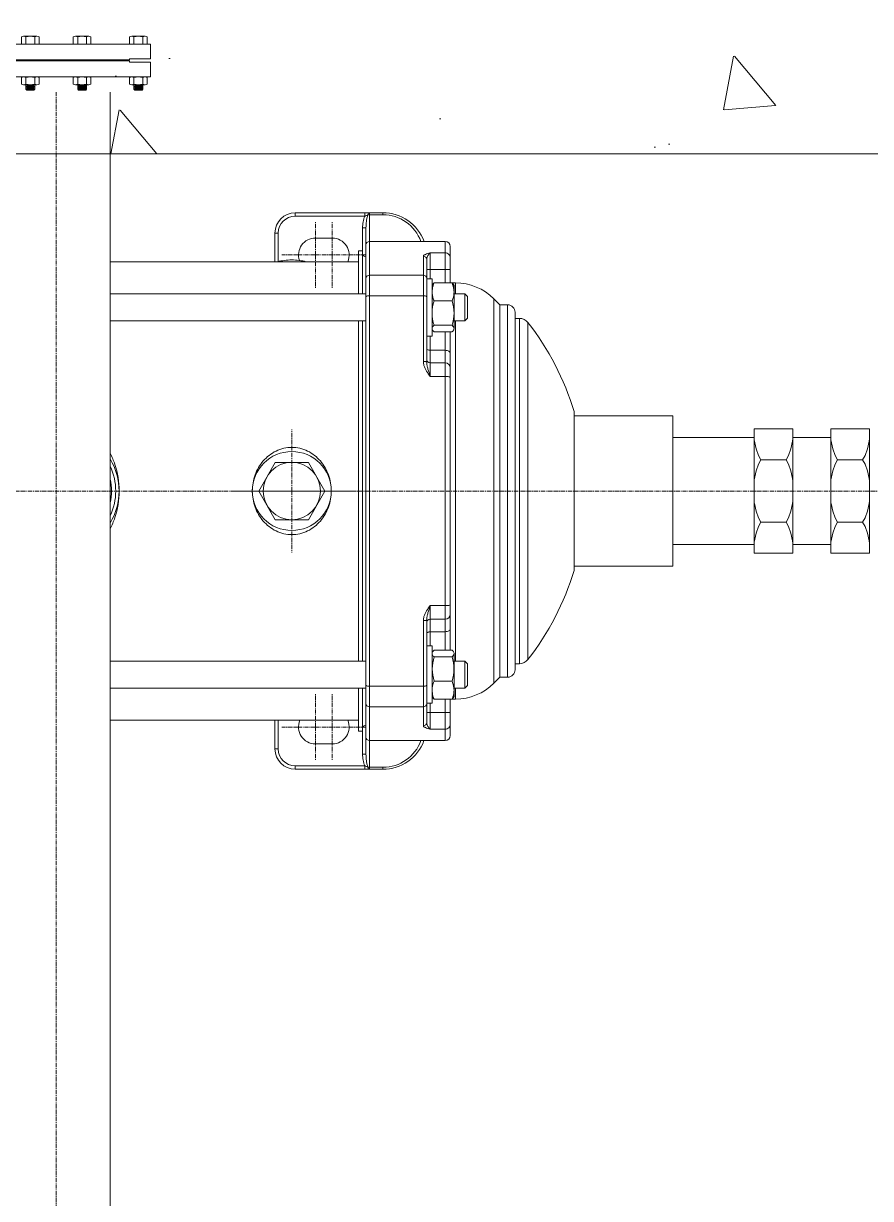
# Model space of a CAD drawing. Header units: millimetres. Extents: x -8913 to 62688, y -13000 to 43000.
# Drawn here: x 949.6 to 1200.7, y 27385.7 to 27734.1 of the extents above; entities that cross this region are included whole.
import ezdxf

# ---------------------------------------------------------------- set-up
doc = ezdxf.new("R2010")
doc.units = ezdxf.units.MM
doc.header["$MEASUREMENT"] = 0
doc.linetypes.add('1735 X DT-5BR-GFP-Ext$0$CENTER', pattern=[2, 1.25, -0.25, 0.25, -0.25])
doc.layers.add('1735 X DT-5BR-GFP-Ext$0$MEP', color=8, linetype='Continuous', lineweight=0)
doc.layers.add('Z--X-REF', color=7, linetype='Continuous', lineweight=0)

# ---------------------------------------------------------------- blocks, each defined once
blk = doc.blocks.new('1735 X DT-5BR-GFP-Ext$0$A$C7E132799')
for p, q in [((-25.68, 3.65), (-25.44, 3.88)), ((-25.68, 2.32), (-25.68, 3.65)), ((-23.06, 3.65), (-25.68, 3.65)), ((-23.3, 3.88), (-25.44, 3.88)), ((-23.06, 3.65), (-23.3, 3.88)), ((-23.06, 2.32), (-23.06, 3.65)), ((-8.99, 3.65), (-8.75, 3.88)), ((-6.37, 3.65), (-8.99, 3.65)), ((-8.99, 2.32), (-8.99, 3.65)), ((-6.61, 3.88), (-8.75, 3.88)), ((-6.37, 3.65), (-6.61, 3.88)), ((-6.37, 2.32), (-6.37, 3.65)), ((6.37, 3.65), (6.61, 3.88)), ((8.99, 3.65), (6.37, 3.65)), ((6.37, 2.32), (6.37, 3.65)), ((8.75, 3.88), (6.61, 3.88)), ((8.99, 3.65), (8.75, 3.88)), ((8.99, 2.32), (8.99, 3.65)), ((23.06, 3.65), (23.3, 3.88)), ((23.06, 2.32), (23.06, 3.65)), ((25.68, 3.65), (23.06, 3.65)), ((25.44, 3.88), (23.3, 3.88)), ((25.68, 3.65), (25.44, 3.88)), ((25.68, 2.32), (25.68, 3.65)), ((27.92, 0), (-27.92, 0)), ((-26.99, 2.13), (-26.99, 0.2)), ((-26.34, 2.32), (-22.4, 2.32)), ((-23.06, 3.22), (-25.68, 3.22)), ((-23.06, 2.79), (-25.68, 2.79)), ((-23.06, 2.36), (-25.68, 2.36)), ((-25.68, 2.13), (-25.68, 0.2)), ((-23.3, 3.43), (-25.44, 3.43)), ((-23.3, 3), (-25.44, 3)), ((-23.3, 2.57), (-25.44, 2.57)), ((-23.06, 2.13), (-23.06, 0.2)), ((-21.74, 2.13), (-21.74, 0.2)), ((-10.3, 2.13), (-10.3, 0.2)), ((-9.65, 2.32), (-5.71, 2.32)), ((-6.37, 3.22), (-8.99, 3.22)), ((-6.37, 2.79), (-8.99, 2.79)), ((-6.37, 2.36), (-8.99, 2.36)), ((-8.99, 2.13), (-8.99, 0.2)), ((-6.61, 3.43), (-8.75, 3.43)), ((-6.61, 3), (-8.75, 3)), ((-6.61, 2.57), (-8.75, 2.57)), ((-6.37, 2.13), (-6.37, 0.2)), ((-5.05, 2.13), (-5.05, 0.2)), ((5.05, 2.13), (5.05, 0.2)), ((5.71, 2.32), (9.65, 2.32)), ((8.99, 3.22), (6.37, 3.22)), ((8.99, 2.79), (6.37, 2.79)), ((8.99, 2.36), (6.37, 2.36)), ((6.37, 2.13), (6.37, 0.2)), ((8.75, 3.43), (6.61, 3.43)), ((8.75, 3), (6.61, 3)), ((8.75, 2.57), (6.61, 2.57)), ((8.99, 2.13), (8.99, 0.2)), ((10.3, 2.13), (10.3, 0.2)), ((21.74, 2.13), (21.74, 0.2)), ((22.4, 2.32), (26.34, 2.32)), ((22.4, 0), (26.34, 0)), ((25.68, 3.22), (23.06, 3.22)), ((25.68, 2.79), (23.06, 2.79)), ((25.68, 2.36), (23.06, 2.36)), ((23.06, 2.13), (23.06, 0.2)), ((25.44, 3.43), (23.3, 3.43)), ((25.44, 3), (23.3, 3)), ((25.44, 2.57), (23.3, 2.57)), ((25.68, 2.13), (25.68, 0.2)), ((26.99, 2.13), (26.99, 0.2)), ((27.92, 0), (27.92, -4.43)), ((-21.72, 0), (-27.92, 0)), ((-27.92, -4.43), (-27.92, 0)), ((-26.34, 0), (-22.4, 0)), ((-9.65, 0), (-5.71, 0)), ((5.71, 0), (9.65, 0)), ((-21.71, -4.43), (-27.92, -4.43)), ((-27.92, -5.42), (-21.71, -5.42)), ((-27.92, -5.42), (-27.92, -9.69)), ((-21.71, -4.76), (-21.71, -4.43)), ((-21.71, -4.76), (-0.13, -4.76)), ((-0.13, -4.76), (-21.71, -4.76)), ((-21.71, -5.09), (-0.13, -5.09)), ((-21.71, -5.42), (-21.71, -5.09)), ((-0.13, -4.76), (21.74, -4.76)), ((21.74, -5.09), (-0.13, -5.09)), ((21.74, -4.76), (21.74, -4.43)), ((21.74, -4.43), (27.92, -4.43)), ((21.74, -5.42), (21.74, -5.09)), ((27.92, -5.42), (21.74, -5.42)), ((27.92, -9.69), (27.92, -5.42)), ((-0.13, -9.69), (-27.92, -9.69)), ((-26.99, -11.91), (-26.99, -9.69)), ((-25.68, -11.91), (-25.68, -9.69)), ((-23.06, -11.91), (-23.06, -9.69)), ((-21.74, -11.91), (-21.74, -9.69)), ((-10.3, -11.91), (-10.3, -9.69)), ((-8.99, -11.91), (-8.99, -9.69)), ((-6.37, -11.91), (-6.37, -9.69)), ((-5.05, -11.91), (-5.05, -9.69)), ((27.92, -9.69), (-0.13, -9.69)), ((5.05, -11.91), (5.05, -9.69)), ((6.37, -11.91), (6.37, -9.69)), ((8.99, -11.91), (8.99, -9.69)), ((10.3, -11.91), (10.3, -9.69)), ((21.74, -11.91), (21.74, -9.69)), ((23.06, -11.91), (23.06, -9.69)), ((25.68, -11.91), (25.68, -9.69)), ((26.99, -11.91), (26.99, -9.69)), ((-22.4, -12.11), (-26.34, -12.11)), ((-9.65, -12.11), (-5.71, -12.11)), ((5.71, -12.11), (9.65, -12.11)), ((22.4, -12.11), (26.34, -12.11))]:
    blk.add_line(p, q)
for centre, radius, start, end in [((-26.34, 1.13), 1.19, 56.6801, 123.3201), ((-26.34, 1.19), 1.19, 236.6801, 303.3201), ((-24.37, -2.16), 4.48, 72.9804, 107.0198), ((-24.37, 4.48), 4.48, 252.9804, 287.0198), ((-22.4, 1.13), 1.19, 56.6801, 123.3201), ((-22.4, 1.19), 1.19, 236.6801, 303.3201), ((-22.4, 1.19), 1.19, 236.6801, 296.569), ((-9.65, 1.13), 1.19, 56.6801, 123.3201), ((-9.65, 1.19), 1.19, 236.6801, 303.3201), ((-7.68, -2.16), 4.48, 72.9804, 107.0198), ((-7.68, 4.48), 4.48, 252.9804, 287.0198), ((-5.71, 1.13), 1.19, 56.6801, 123.3201), ((-5.71, 1.19), 1.19, 236.6801, 303.3201), ((5.71, 1.13), 1.19, 56.6801, 123.3201), ((5.71, 1.19), 1.19, 236.6801, 303.3201), ((7.68, -2.16), 4.48, 72.9804, 107.0198), ((7.68, 4.48), 4.48, 252.9804, 287.0198), ((9.65, 1.13), 1.19, 56.6801, 123.3201), ((9.65, 1.19), 1.19, 236.6801, 303.3201), ((22.4, 1.13), 1.19, 56.6801, 123.3201), ((22.4, 1.19), 1.19, 236.6801, 303.3201), ((24.37, -2.16), 4.48, 72.9804, 107.0198), ((24.37, 4.48), 4.48, 252.9804, 287.0198), ((26.34, 1.13), 1.19, 56.6801, 123.3201), ((26.34, 1.19), 1.19, 236.6801, 303.3201), ((-26.34, -10.91), 1.19, 236.6801, 303.3201), ((-24.37, -7.62), 4.48, 252.9804, 287.0198), ((-22.4, -10.91), 1.19, 236.6801, 303.3201), ((-9.65, -10.91), 1.19, 236.6801, 303.3201), ((-7.68, -7.62), 4.48, 252.9804, 287.0198), ((-5.71, -10.91), 1.19, 236.6801, 303.3201), ((5.71, -10.91), 1.19, 236.6801, 303.3201), ((7.68, -7.62), 4.48, 252.9804, 287.0198), ((9.65, -10.91), 1.19, 236.6801, 303.3201), ((22.4, -10.91), 1.19, 236.6801, 303.3201), ((24.37, -7.62), 4.48, 252.9804, 287.0198), ((26.34, -10.91), 1.19, 236.6801, 303.3201)]:
    blk.add_arc(centre, radius, start, end)
blk = doc.blocks.new('1735 X DT-5BR-GFP-Ext$0$A$C79553CD1')
at = {"layer": '1735 X DT-5BR-GFP-Ext$0$MEP', "transparency": 33554681}
h = blk.add_hatch(dxfattribs=at)
h.set_pattern_fill('AR-CONC', color=256)
h.set_pattern_definition([(50, (7e-07, -25), (182.185, -15.939), [19.05, -209.55]), (355, (7e-07, -25), (-35.243, 191.057), [15.24, -167.64]), (100.451, (15.18, -26.33), (146.941, 175.118), [16.19, -178.09]), (46.184, (2e-07, 25.8), (271.08, -42.042), [28.575, -314.325]), (96.636, (22.6, 22.3), (237.404, 247.426), [24.285, -267.136]), (351.184, (2e-07, 25.8), (237.404, 247.426), [22.86, -251.46]), (21, (25.4, 13.1), (151.614, -102.265), [19.05, -209.55]), (326, (25.4, 13.1), (61.802, 184.188), [15.24, -167.64]), (71.451, (38.03, 4.57), (213.416, 81.923), [16.19, -178.09]), (37.5, (7e-07, -25.004), (3.0886, 84.555), [0, -165.608, 0, -170.18, 0, -168.275]), (7.5, (7e-07, -25), (66.8197, 100.1806), [0, -97.028, 0, -161.798, 0, -64.135]), (327.5, (-56.64, -25.004), (135.5906, -5.7287), [0, -63.5, 0, -198.12, 0, -262.89]), (317.5, (-82.04, -25), (148.129, 25.426), [0, -82.55, 0, -131.572, 0, -186.69])])
edge = h.paths.add_edge_path(flags=16)
edge.add_line((-800, -175), (-200, -175))
edge.add_line((-200, -175), (-200, -675))
edge.add_line((-200, -675), (-800, -675))
edge.add_line((-800, -675), (-800, -175))
edge = h.paths.add_edge_path()
edge.add_line((0, 25), (-1000, 25))
edge.add_line((-1000, 25), (-1000, -875))
edge.add_line((-1000, -875), (0, -875))
edge.add_line((0, -875), (0, 25))
at = {"layer": '1735 X DT-5BR-GFP-Ext$0$MEP', "linetype": 'Continuous'}
for p, q in [((-558.06, -659.86), (-558.06, -156.77)), ((-638.88, -192.49), (-638.88, -193.07)), ((-612.88, -192.49), (-638.88, -192.49)), ((-634.88, -193.07), (-638.88, -193.07)), ((-634.88, -192.49), (-634.88, -357.49)), ((-633.54, -192.49), (-633.54, -193.49)), ((-612.88, -193.49), (-633.54, -193.49)), ((-612.88, -192.49), (-612.88, -193.49)), ((-633.88, -352.98), (-633.88, -197)), ((-633.88, -197), (-632.88, -197)), ((-632.88, -203.74), (-632.88, -197)), ((-607.88, -206.93), (-607.88, -198.49)), ((-606.88, -198.49), (-607.88, -198.49)), ((-606.88, -206.99), (-606.88, -198.49)), ((-657.38, -200.99), (-657.38, -213.25)), ((-634.88, -200.99), (-657.38, -200.99)), ((-623.88, -199.99), (-618.88, -199.99)), ((-658.88, -202.49), (-658.88, -213.25)), ((-652.88, -204.38), (-657.38, -204.38)), ((-652.88, -212.05), (-652.88, -204.38)), ((-650.88, -205.34), (-650.88, -236.56)), ((-632.88, -216.55), (-632.88, -203.74)), ((-632.88, -203.74), (-631.68, -203.74)), ((-631.68, -216.55), (-631.68, -203.74)), ((-651.88, -206.32), (-651.88, -236.78)), ((-558.06, -206.99), (-631.68, -206.99)), ((-658.88, -209.29), (-651.88, -209.29)), ((-653.48, -212.05), (-653.48, -229.05)), ((-653.48, -212.05), (-651.88, -212.05)), ((-650.88, -211.03), (-634.88, -211.03)), ((-660.45, -213.29), (-660.45, -216.55)), ((-660.45, -213.29), (-659.43, -213.29)), ((-659.98, -214.05), (-659.79, -213.72)), ((-659.98, -214.05), (-659.98, -226.82)), ((-659.38, -213.25), (-654.08, -213.25)), ((-653.67, -213.72), (-653.48, -214.05)), ((-673.58, -219.79), (-671.77, -217.98)), ((-671.77, -217.98), (-671.77, -332.01)), ((-663.98, -217.35), (-663.18, -216.55)), ((-663.98, -217.35), (-663.98, -223.74)), ((-663.18, -216.55), (-663.18, -224.55)), ((-663.18, -216.55), (-659.98, -216.55)), ((-659.39, -218.62), (-654.07, -218.62)), ((-650.88, -217.08), (-634.88, -217.08)), ((-558.06, -216.55), (-633.88, -216.55)), ((-678.08, -327.99), (-678.08, -221.99)), ((-675.88, -219.79), (-675.88, -330.19)), ((-675.88, -219.79), (-673.58, -219.79)), ((-673.58, -219.79), (-673.58, -330.19)), ((-681.89, -225.02), (-681.89, -324.96)), ((-679.36, -223.79), (-679.36, -326.19)), ((-679.36, -223.79), (-678.08, -223.79)), ((-663.98, -223.75), (-663.18, -224.55)), ((-663.18, -224.55), (-659.98, -224.55)), ((-660.45, -224.55), (-660.45, -325.44)), ((-659.41, -225.86), (-654.06, -225.86)), ((-558.06, -224.55), (-633.88, -224.55)), ((-632.88, -224.55), (-632.88, -325.44)), ((-631.68, -224.55), (-631.68, -325.44)), ((-659.4, -227.8), (-654.06, -227.8)), ((-658.88, -227.8), (-658.88, -322.17)), ((-657.38, -227.8), (-657.38, -322.17)), ((-653.48, -229.05), (-651.88, -229.05)), ((-652.88, -241), (-652.88, -229.05)), ((-657.38, -233.27), (-652.88, -233.27)), ((-657.38, -236.99), (-652.88, -236.99)), ((-657.38, -241), (-652.88, -241)), ((-724.88, -252.74), (-724.88, -297.24)), ((-724.88, -252.74), (-695.58, -252.74)), ((-695.58, -251.41), (-695.58, -298.58)), ((-771.67, -256.55), (-783.15, -256.55)), ((-771.67, -256.55), (-783.15, -256.55)), ((-771.67, -257.74), (-771.67, -256.55)), ((-771.67, -257.74), (-771.67, -256.55)), ((-748.95, -256.55), (-760.42, -256.55)), ((-748.95, -257.74), (-748.95, -256.55)), ((-783.15, -259.47), (-783.07, -260.23)), ((-783.15, -259.47), (-783.07, -260.23)), ((-783.07, -260.23), (-782.56, -262.5)), ((-783.07, -260.23), (-782.56, -262.5)), ((-772.26, -262.5), (-771.67, -259.86)), ((-772.26, -262.5), (-771.67, -259.86)), ((-760.42, -259.12), (-771.67, -259.12)), ((-760.42, -259.47), (-760.34, -260.23)), ((-760.34, -260.23), (-759.84, -262.5)), ((-749.53, -262.5), (-748.95, -259.86)), ((-724.88, -259.12), (-748.95, -259.12)), ((-724.88, -259.12), (-746.67, -259.12)), ((-724.88, -259.12), (-746.67, -259.12)), ((-724.88, -259.12), (-746.55, -259.12)), ((-724.88, -259.12), (-746.55, -259.12)), ((-724.88, -259.12), (-746.55, -259.12)), ((-782.56, -262.5), (-781.83, -264.51)), ((-782.56, -262.5), (-781.83, -264.51)), ((-781.83, -264.51), (-781.13, -265.77)), ((-781.83, -264.51), (-781.13, -265.77)), ((-773.69, -265.77), (-772.99, -264.51)), ((-773.69, -265.77), (-772.99, -264.51)), ((-772.99, -264.51), (-772.26, -262.5)), ((-772.99, -264.51), (-772.26, -262.5)), ((-759.84, -262.5), (-759.11, -264.51)), ((-759.11, -264.51), (-758.41, -265.77)), ((-750.96, -265.77), (-750.26, -264.51)), ((-750.26, -264.51), (-749.53, -262.5)), ((-773.69, -265.77), (-781.13, -265.77)), ((-773.69, -265.77), (-781.13, -265.77)), ((-750.96, -265.77), (-758.41, -265.77)), ((-621.7, -274.99), (-616.79, -266.49)), ((-616.79, -266.49), (-606.97, -266.49)), ((-606.97, -266.49), (-602.07, -274.99)), ((-616.79, -283.49), (-621.7, -274.99)), ((-602.07, -274.99), (-606.97, -283.49)), ((-781.83, -285.47), (-782.56, -287.49)), ((-781.83, -285.47), (-782.56, -287.49)), ((-781.13, -284.22), (-781.83, -285.47)), ((-781.13, -284.22), (-781.83, -285.47)), ((-773.69, -284.22), (-781.13, -284.22)), ((-773.69, -284.22), (-781.13, -284.22)), ((-772.99, -285.47), (-773.69, -284.22)), ((-772.99, -285.47), (-773.69, -284.22)), ((-772.26, -287.49), (-772.99, -285.47)), ((-772.26, -287.49), (-772.99, -285.47)), ((-759.11, -285.47), (-759.84, -287.49)), ((-758.41, -284.22), (-759.11, -285.47)), ((-750.96, -284.22), (-758.41, -284.22)), ((-750.26, -285.47), (-750.96, -284.22)), ((-749.53, -287.49), (-750.26, -285.47)), ((-606.97, -283.49), (-616.79, -283.49)), ((-782.56, -287.49), (-783.07, -289.76)), ((-782.56, -287.49), (-783.07, -289.76)), ((-772.26, -287.49), (-771.67, -290.12)), ((-772.26, -287.49), (-771.67, -290.12)), ((-759.84, -287.49), (-760.34, -289.76)), ((-749.53, -287.49), (-748.95, -290.12)), ((-783.07, -289.76), (-783.15, -290.52)), ((-783.07, -289.76), (-783.15, -290.52)), ((-783.15, -289.87), (-783.15, -293.44)), ((-783.15, -289.87), (-783.15, -293.44)), ((-760.42, -290.87), (-771.67, -290.87)), ((-771.67, -292.25), (-771.67, -293.44)), ((-771.67, -292.25), (-771.67, -293.44)), ((-760.34, -289.76), (-760.42, -290.52)), ((-760.42, -289.87), (-760.42, -293.44)), ((-724.88, -290.87), (-748.95, -290.87)), ((-748.95, -292.25), (-748.95, -293.44)), ((-724.88, -290.87), (-746.67, -290.87)), ((-724.88, -290.87), (-746.67, -290.87)), ((-783.15, -293.44), (-771.67, -293.44)), ((-783.15, -293.44), (-771.67, -293.44)), ((-760.42, -293.44), (-748.95, -293.44)), ((-724.88, -297.24), (-695.58, -297.24)), ((-652.88, -308.98), (-657.38, -308.98)), ((-652.88, -320.94), (-652.88, -308.98)), ((-652.88, -312.99), (-657.38, -312.99)), ((-651.88, -313.21), (-651.88, -343.67)), ((-650.88, -313.43), (-650.88, -344.64)), ((-657.38, -316.72), (-652.88, -316.72)), ((-659.98, -323.17), (-659.98, -335.94)), ((-659.39, -322.17), (-654.07, -322.17)), ((-653.48, -320.94), (-653.48, -337.94)), ((-653.48, -320.94), (-651.88, -320.94)), ((-679.36, -326.19), (-678.08, -326.19)), ((-663.98, -326.24), (-663.18, -325.44)), ((-663.98, -326.24), (-663.98, -332.64)), ((-663.18, -325.44), (-663.18, -333.44)), ((-663.18, -325.44), (-659.98, -325.44)), ((-659.39, -324.17), (-654.08, -324.17)), ((-558.06, -325.44), (-633.88, -325.44)), ((-675.88, -330.19), (-673.58, -330.19)), ((-673.58, -330.19), (-671.77, -332.01)), ((-663.98, -332.64), (-663.18, -333.44)), ((-663.18, -333.44), (-659.98, -333.44)), ((-660.45, -333.44), (-660.45, -336.69)), ((-659.38, -331.33), (-654.08, -331.33)), ((-650.88, -332.9), (-634.88, -332.9)), ((-558.06, -333.44), (-633.88, -333.44)), ((-632.88, -333.44), (-632.88, -346.24)), ((-631.68, -333.44), (-631.68, -346.24)), ((-660.45, -336.69), (-659.39, -336.69)), ((-659.98, -335.94), (-659.83, -336.21)), ((-659.39, -336.71), (-654.07, -336.71)), ((-659.38, -336.74), (-658.88, -336.74)), ((-658.88, -336.71), (-658.88, -347.49)), ((-657.38, -336.71), (-657.38, -348.99)), ((-653.64, -336.21), (-653.48, -335.94)), ((-653.48, -337.94), (-651.88, -337.94)), ((-652.88, -345.6), (-652.88, -337.94)), ((-658.88, -340.7), (-651.88, -340.7)), ((-650.88, -338.95), (-634.88, -338.95)), ((-558.06, -342.99), (-631.68, -342.99)), ((-607.88, -351.49), (-607.88, -342.99)), ((-606.88, -351.49), (-606.88, -342.99)), ((-657.38, -345.6), (-652.88, -345.6)), ((-632.88, -352.98), (-632.88, -346.24)), ((-632.88, -346.24), (-631.68, -346.24)), ((-634.88, -348.99), (-657.38, -348.99)), ((-618.88, -349.99), (-623.88, -349.99)), ((-606.88, -351.49), (-607.88, -351.49)), ((-633.88, -352.98), (-632.88, -352.98)), ((-638.88, -357.49), (-638.88, -356.92)), ((-638.88, -356.92), (-634.88, -356.92)), ((-638.88, -357.49), (-612.88, -357.49)), ((-633.54, -357.49), (-633.54, -356.49)), ((-633.54, -356.49), (-612.88, -356.49)), ((-612.88, -357.49), (-612.88, -356.49))]:
    blk.add_line(p, q, dxfattribs=at)
at = {"layer": '1735 X DT-5BR-GFP-Ext$0$MEP', "linetype": '1735 X DT-5BR-GFP-Ext$0$CENTER'}
for p, q in [((-542.03, -659.86), (-542.03, -156.77)), ((-623.88, -204.99), (-623.88, -194.99)), ((-618.88, -204.99), (-618.88, -194.99)), ((-628.88, -204.99), (-633.88, -204.99)), ((-618.88, -204.99), (-628.88, -204.99)), ((-623.88, -204.99), (-623.88, -214.99)), ((-618.88, -204.99), (-618.88, -214.99)), ((-618.88, -204.99), (-613.88, -204.99)), ((-613.88, -204.99), (-608.88, -204.99)), ((-611.88, -274.99), (-611.88, -256.79)), ((-269.68, -274.99), (-1048, -274.99)), ((-611.88, -274.99), (-630.08, -274.99)), ((-611.88, -274.99), (-611.88, -293.19)), ((-611.88, -274.99), (-593.68, -274.99)), ((-623.88, -344.99), (-623.88, -334.99)), ((-618.88, -344.99), (-618.88, -334.99)), ((-628.88, -344.99), (-633.88, -344.99)), ((-618.88, -344.99), (-628.88, -344.99)), ((-623.88, -344.99), (-623.88, -354.99)), ((-618.88, -344.99), (-618.88, -354.99)), ((-618.88, -344.99), (-613.88, -344.99)), ((-613.88, -344.99), (-608.88, -344.99))]:
    blk.add_line(p, q, dxfattribs=at)
at = {"layer": '1735 X DT-5BR-GFP-Ext$0$MEP'}
for p, q in [((-783.15, -274.99), (-783.15, -256.55)), ((-783.15, -274.99), (-783.15, -256.55)), ((-771.67, -293.44), (-771.67, -256.55)), ((-771.67, -293.44), (-771.67, -256.55)), ((-760.42, -274.99), (-760.42, -256.55)), ((-748.95, -293.44), (-748.95, -256.55)), ((-781.83, -267.03), (-782.56, -269.04)), ((-781.83, -267.03), (-782.56, -269.04)), ((-781.13, -265.77), (-781.83, -267.03)), ((-781.13, -265.77), (-781.83, -267.03)), ((-772.99, -267.03), (-773.69, -265.77)), ((-772.99, -267.03), (-773.69, -265.77)), ((-772.26, -269.04), (-772.99, -267.03)), ((-772.26, -269.04), (-772.99, -267.03)), ((-759.11, -267.03), (-759.84, -269.04)), ((-758.41, -265.77), (-759.11, -267.03)), ((-750.26, -267.03), (-750.96, -265.77)), ((-749.53, -269.04), (-750.26, -267.03)), ((-783.07, -271.32), (-783.15, -272.08)), ((-783.07, -271.32), (-783.15, -272.08)), ((-782.56, -269.04), (-783.07, -271.32)), ((-782.56, -269.04), (-783.07, -271.32)), ((-772.26, -269.04), (-771.67, -271.68)), ((-772.26, -269.04), (-771.67, -271.68)), ((-760.34, -271.32), (-760.42, -272.08)), ((-759.84, -269.04), (-760.34, -271.32)), ((-749.53, -269.04), (-748.95, -271.68)), ((-783.15, -274.99), (-783.15, -289.87)), ((-783.15, -274.99), (-783.15, -289.87)), ((-760.42, -274.99), (-760.42, -289.87)), ((-783.15, -277.91), (-783.07, -278.67)), ((-783.15, -277.91), (-783.07, -278.67)), ((-783.07, -278.67), (-782.56, -280.94)), ((-783.07, -278.67), (-782.56, -280.94)), ((-772.26, -280.94), (-771.75, -278.67)), ((-772.26, -280.94), (-771.75, -278.67)), ((-760.42, -277.91), (-760.34, -278.67)), ((-760.34, -278.67), (-759.84, -280.94)), ((-749.53, -280.94), (-749.03, -278.67)), ((-782.56, -280.94), (-781.83, -282.96)), ((-782.56, -280.94), (-781.83, -282.96)), ((-772.99, -282.96), (-772.26, -280.94)), ((-772.99, -282.96), (-772.26, -280.94)), ((-759.84, -280.94), (-759.11, -282.96)), ((-750.26, -282.96), (-749.53, -280.94)), ((-781.83, -282.96), (-781.13, -284.22)), ((-781.83, -282.96), (-781.13, -284.22)), ((-773.69, -284.22), (-772.99, -282.96)), ((-773.69, -284.22), (-772.99, -282.96)), ((-759.11, -282.96), (-758.41, -284.22)), ((-750.96, -284.22), (-750.26, -282.96))]:
    blk.add_line(p, q, dxfattribs=at)
blk.add_lwpolyline([(-800, -175), (-200, -175), (-200, -675), (-800, -675)], close=True, dxfattribs=at)
at = {"layer": '1735 X DT-5BR-GFP-Ext$0$MEP', "linetype": 'Continuous'}
for radius in [11.7, 8.5]:
    blk.add_circle((-611.88, -274.99), radius, dxfattribs=at)
for centre, radius, start, end in [((-638.88, -205.49), 13, 90, 159.7474), ((-638.88, -205.07), 12, 90.0005, 160.1298), ((-612.88, -198.49), 6, 0, 90), ((-612.88, -198.49), 5, 0, 90), ((-657.38, -202.49), 1.5, 90, 180), ((-634.88, -201.99), 1, 0, 90), ((-623.88, -204.99), 5, 90, 203.5998), ((-618.88, -204.99), 5, 340.8293, 90), ((-633.88, -204.54), 1, 270, 0), ((-660.45, -229.29), 16, 90, 135), ((-659.3, -215.96), 5.82, 0.077, 8.8826), ((-675.88, -221.99), 2.2, 90, 180), ((-617.88, -274.99), 81.2, 142.0201, 163.1164), ((-679.36, -226.99), 3.2, 90, 142.0201), ((-652.88, -235.99), 1, 270, 0), ((-657.38, -238.49), 1.5, 90, 180), ((-542.18, -274.99), 18.5, 149.1203, 210.8797), ((-542.18, -274.99), 17.5, 155.1135, 204.8865), ((-542.18, -274.99), 16.25, 167.6671, 192.3329), ((-617.88, -274.99), 81.2, 196.8836, 217.9799), ((-657.38, -311.49), 1.5, 180, 270), ((-652.88, -313.99), 1, 0, 90), ((-679.36, -322.99), 3.2, 217.9799, 270), ((-675.88, -327.99), 2.2, 180, 270), ((-660.45, -320.69), 16, 225, 270), ((-659.29, -334.03), 5.81, 351.2929, 359.9276), ((-633.88, -345.44), 1, 0, 90), ((-623.88, -344.99), 5, 156.4002, 270), ((-618.88, -344.99), 5, 270, 23.5998), ((-657.38, -347.49), 1.5, 180, 270), ((-634.88, -347.99), 1, 270, 0), ((-638.88, -344.49), 13, 200.2731, 270), ((-638.88, -344.92), 12, 199.8705, 269.9998), ((-612.88, -351.49), 6, 270, 0), ((-612.88, -351.49), 5, 270, 0)]:
    blk.add_arc(centre, radius, start, end, dxfattribs=at)
for points, knots in [([(-634.88, -192.49), (-634.83, -192.49), (-634.69, -192.55), (-634.54, -192.78), (-634.48, -192.99), (-634.45, -193.11)], [0, 0, 0, 0, 0.177315, 0.527433, 1, 1, 1, 1]), ([(-634.45, -193.11), (-634.49, -193.1), (-634.63, -193.08), (-634.77, -193.07), (-634.88, -193.07)], [0, 0, 0, 0, 0.241248, 1, 1, 1, 1]), ([(-633.54, -193.49), (-633.62, -193.47), (-633.93, -193.36), (-634.24, -193.23), (-634.45, -193.11)], [0, 0, 0, 0, 0.254493, 1, 1, 1, 1]), ([(-633.88, -197), (-633.88, -196.34), (-633.93, -195.35), (-634.14, -194.05), (-634.31, -193.41), (-634.45, -193.11)], [0, 0, 0, 0, 0.499875, 0.749983, 1, 1, 1, 1]), ([(-632.88, -197), (-632.88, -196.4), (-632.98, -195.21), (-633.29, -194.03), (-633.54, -193.49)], [0, 0, 0, 0, 0.500414, 1, 1, 1, 1]), ([(-658.88, -205.85), (-658.88, -205.48), (-658.55, -204.69), (-657.76, -204.38), (-657.38, -204.38)], [0, 0, 0, 0, 0.49648, 1, 1, 1, 1]), ([(-652.88, -204.38), (-652.64, -204.45), (-652.19, -204.58), (-651.66, -204.76), (-651.29, -204.93), (-651.05, -205.07), (-650.88, -205.23), (-650.88, -205.34)], [0, 0, 0, 0, 0.324484, 0.620001, 0.746832, 0.854035, 1, 1, 1, 1]), ([(-652.88, -204.38), (-652.62, -204.57), (-652.29, -205.03), (-651.98, -205.69), (-651.88, -206.11), (-651.88, -206.32)], [0, 0, 0, 0, 0.440255, 0.715893, 1, 1, 1, 1]), ([(-651.88, -206.32), (-651.88, -206.07), (-651.66, -205.54), (-651.14, -205.34), (-650.88, -205.34)], [0, 0, 0, 0, 0.495472, 1, 1, 1, 1]), ([(-611.88, -206.48), (-612.6, -206.48), (-614.04, -206.58), (-615.46, -206.83), (-616.16, -206.99)], [0, 0, 0, 0, 0.50102, 1, 1, 1, 1]), ([(-607.6, -206.99), (-608.3, -206.83), (-609.72, -206.58), (-611.16, -206.48), (-611.88, -206.48)], [0, 0, 0, 0, 0.49898, 1, 1, 1, 1]), ([(-651.88, -211.98), (-651.88, -211.73), (-651.65, -211.22), (-651.13, -211.03), (-650.88, -211.03)], [0, 0, 0, 0, 0.489374, 1, 1, 1, 1]), ([(-633.88, -211.98), (-633.88, -211.73), (-634.11, -211.22), (-634.63, -211.03), (-634.88, -211.03)], [0, 0, 0, 0, 0.489374, 1, 1, 1, 1]), ([(-659.98, -215.95), (-659.98, -215.72), (-659.92, -214.79), (-659.65, -213.89), (-659.38, -213.25)], [0, 0, 0, 0, 0.247057, 1, 1, 1, 1]), ([(-659.39, -218.62), (-659.48, -218.4), (-659.8, -217.55), (-659.98, -216.63), (-659.98, -215.95)], [0, 0, 0, 0, 0.254871, 1, 1, 1, 1]), ([(-659.38, -213.25), (-659.43, -213.29), (-659.59, -213.44), (-659.73, -213.61), (-659.81, -213.75)], [0, 0, 0, 0, 0.271432, 1, 1, 1, 1]), ([(-654.08, -213.25), (-654.04, -213.29), (-653.88, -213.44), (-653.73, -213.61), (-653.65, -213.75)], [0, 0, 0, 0, 0.271432, 1, 1, 1, 1]), ([(-654.07, -218.62), (-653.98, -218.4), (-653.66, -217.55), (-653.48, -216.63), (-653.48, -215.95)], [0, 0, 0, 0, 0.254871, 1, 1, 1, 1]), ([(-651.88, -217.42), (-651.88, -217.37), (-651.79, -217.25), (-651.56, -217.17), (-651.25, -217.1), (-651.01, -217.08), (-650.88, -217.08)], [0, 0, 0, 0, 0.135006, 0.353992, 0.653987, 1, 1, 1, 1]), ([(-633.88, -217.42), (-633.88, -217.37), (-633.98, -217.25), (-634.2, -217.17), (-634.51, -217.1), (-634.75, -217.08), (-634.88, -217.08)], [0, 0, 0, 0, 0.135006, 0.353992, 0.653987, 1, 1, 1, 1]), ([(-659.95, -226.61), (-659.93, -226.55), (-659.81, -226.26), (-659.59, -226.02), (-659.41, -225.86)], [0, 0, 0, 0, 0.219364, 1, 1, 1, 1]), ([(-653.48, -226.82), (-653.48, -226.74), (-653.55, -226.36), (-653.83, -226.06), (-654.06, -225.86)], [0, 0, 0, 0, 0.216501, 1, 1, 1, 1]), ([(-659.85, -227.28), (-659.87, -227.24), (-659.94, -227.1), (-659.98, -226.94), (-659.98, -226.82)], [0, 0, 0, 0, 0.266376, 1, 1, 1, 1]), ([(-659.4, -227.8), (-659.45, -227.75), (-659.61, -227.6), (-659.76, -227.42), (-659.85, -227.28)], [0, 0, 0, 0, 0.272044, 1, 1, 1, 1]), ([(-654.06, -227.8), (-654.02, -227.75), (-653.85, -227.6), (-653.7, -227.42), (-653.62, -227.28)], [0, 0, 0, 0, 0.272044, 1, 1, 1, 1]), ([(-653.62, -227.28), (-653.59, -227.24), (-653.52, -227.1), (-653.48, -226.94), (-653.48, -226.82)], [0, 0, 0, 0, 0.266376, 1, 1, 1, 1]), ([(-658.88, -234.21), (-658.88, -234.08), (-658.78, -233.81), (-658.43, -233.5), (-657.95, -233.31), (-657.57, -233.27), (-657.38, -233.27)], [0, 0, 0, 0, 0.195791, 0.426889, 0.70024, 1, 1, 1, 1]), ([(-652.88, -233.27), (-652.75, -233.27), (-652.51, -233.24), (-652.18, -233.11), (-651.95, -232.91), (-651.88, -232.72), (-651.88, -232.64)], [0, 0, 0, 0, 0.299724, 0.573124, 0.804233, 1, 1, 1, 1]), ([(-650.88, -236.56), (-650.88, -236.96), (-651.17, -238.61), (-652.17, -240), (-652.88, -241)], [0, 0, 0, 0, 0.249001, 1, 1, 1, 1]), ([(-651.88, -236.78), (-651.88, -237.12), (-651.99, -237.81), (-652.36, -239.21), (-652.67, -240.28), (-652.88, -241)], [0, 0, 0, 0, 0.235227, 0.478787, 1, 1, 1, 1]), ([(-651.88, -236.78), (-651.88, -236.74), (-651.77, -236.66), (-651.56, -236.61), (-651.24, -236.56), (-651.01, -236.56), (-650.88, -236.56)], [0, 0, 0, 0, 0.108609, 0.325444, 0.636615, 1, 1, 1, 1]), ([(-658.88, -241.3), (-658.88, -241.25), (-658.7, -241.14), (-658.4, -241.08), (-657.93, -241.02), (-657.57, -241), (-657.38, -241)], [0, 0, 0, 0, 0.102831, 0.319463, 0.632968, 1, 1, 1, 1]), ([(-623.58, -274.99), (-623.58, -273.39), (-623.03, -270.15), (-620.98, -266.59), (-618.65, -264.36), (-616.6, -263.06), (-614.31, -262.24), (-611.88, -261.95), (-609.46, -262.24), (-607.16, -263.06), (-605.11, -264.36), (-602.78, -266.59), (-600.73, -270.15), (-600.18, -273.39), (-600.18, -274.99)], [0, 0, 0, 0, 0.125011, 0.249584, 0.312047, 0.374574, 0.437234, 0.5, 0.562766, 0.625425, 0.687952, 0.750415, 0.874989, 1, 1, 1, 1]), ([(-560.68, -274.99), (-560.68, -272.33), (-560.07, -268.45), (-558.59, -264.86), (-558.06, -263.8)], [0, 0, 0, 0, 0.1256297, 0.1812718, 0.1812718, 0.1812718, 0.1812718]), ([(-600.18, -274.99), (-600.18, -276.6), (-600.73, -279.83), (-602.78, -283.39), (-605.11, -285.63), (-607.16, -286.92), (-609.46, -287.75), (-611.88, -288.03), (-614.31, -287.75), (-616.6, -286.92), (-618.65, -285.63), (-620.98, -283.39), (-623.03, -279.83), (-623.58, -276.6), (-623.58, -274.99)], [0, 0, 0, 0, 0.125011, 0.249584, 0.312047, 0.374574, 0.437234, 0.5, 0.562766, 0.625425, 0.687952, 0.750415, 0.874989, 1, 1, 1, 1]), ([(-558.06, -286.19), (-558.59, -285.13), (-560.07, -281.53), (-560.68, -277.66), (-560.68, -274.99)], [0.8187282, 0.8187282, 0.8187282, 0.8187282, 0.8743747, 1, 1, 1, 1]), ([(-658.88, -308.68), (-658.88, -308.74), (-658.7, -308.84), (-658.4, -308.91), (-657.93, -308.97), (-657.57, -308.98), (-657.38, -308.98)], [0, 0, 0, 0, 0.102831, 0.319463, 0.632968, 1, 1, 1, 1]), ([(-652.88, -308.98), (-652.17, -309.99), (-651.17, -311.37), (-650.88, -313.02), (-650.88, -313.43)], [0, 0, 0, 0, 0.751024, 1, 1, 1, 1]), ([(-652.88, -308.98), (-652.67, -309.71), (-652.36, -310.77), (-651.99, -312.17), (-651.88, -312.87), (-651.88, -313.21)], [0, 0, 0, 0, 0.521226, 0.764783, 1, 1, 1, 1]), ([(-651.88, -313.21), (-651.88, -313.25), (-651.77, -313.33), (-651.56, -313.37), (-651.24, -313.42), (-651.01, -313.43), (-650.88, -313.43)], [0, 0, 0, 0, 0.10861, 0.325444, 0.636615, 1, 1, 1, 1]), ([(-658.88, -315.78), (-658.88, -315.9), (-658.78, -316.18), (-658.43, -316.48), (-657.95, -316.67), (-657.57, -316.72), (-657.38, -316.72)], [0, 0, 0, 0, 0.195791, 0.426889, 0.70024, 1, 1, 1, 1]), ([(-652.88, -316.72), (-652.75, -316.72), (-652.51, -316.75), (-652.18, -316.88), (-651.95, -317.08), (-651.88, -317.26), (-651.88, -317.35)], [0, 0, 0, 0, 0.299724, 0.573124, 0.804233, 1, 1, 1, 1]), ([(-659.98, -323.17), (-659.98, -323.13), (-659.97, -322.97), (-659.91, -322.81), (-659.84, -322.7)], [0, 0, 0, 0, 0.239592, 1, 1, 1, 1]), ([(-659.39, -324.17), (-659.47, -324.1), (-659.75, -323.83), (-659.98, -323.45), (-659.98, -323.17)], [0, 0, 0, 0, 0.294339, 1, 1, 1, 1]), ([(-659.84, -322.7), (-659.82, -322.65), (-659.69, -322.46), (-659.53, -322.29), (-659.39, -322.17)], [0, 0, 0, 0, 0.229181, 1, 1, 1, 1]), ([(-654.08, -324.17), (-653.99, -324.1), (-653.71, -323.83), (-653.48, -323.45), (-653.48, -323.17)], [0, 0, 0, 0, 0.294339, 1, 1, 1, 1]), ([(-653.62, -322.7), (-653.65, -322.65), (-653.78, -322.46), (-653.94, -322.29), (-654.07, -322.17)], [0, 0, 0, 0, 0.229181, 1, 1, 1, 1]), ([(-653.48, -323.17), (-653.48, -323.13), (-653.49, -322.97), (-653.56, -322.81), (-653.62, -322.7)], [0, 0, 0, 0, 0.239592, 1, 1, 1, 1]), ([(-659.38, -331.33), (-659.72, -330.18), (-660.17, -327.75), (-659.73, -325.33), (-659.39, -324.17)], [0, 0, 0, 0, 0.50001, 1, 1, 1, 1]), ([(-654.08, -331.33), (-653.74, -330.18), (-653.29, -327.75), (-653.74, -325.33), (-654.08, -324.17)], [0, 0, 0, 0, 0.50001, 1, 1, 1, 1]), ([(-659.98, -334.04), (-659.98, -333.81), (-659.92, -332.88), (-659.65, -331.98), (-659.38, -331.33)], [0, 0, 0, 0, 0.247057, 1, 1, 1, 1]), ([(-659.39, -336.71), (-659.48, -336.49), (-659.8, -335.64), (-659.98, -334.72), (-659.98, -334.04)], [0, 0, 0, 0, 0.254871, 1, 1, 1, 1]), ([(-653.48, -334.04), (-653.48, -333.81), (-653.54, -332.88), (-653.82, -331.98), (-654.08, -331.33)], [0, 0, 0, 0, 0.247057, 1, 1, 1, 1]), ([(-651.88, -332.57), (-651.88, -332.62), (-651.79, -332.73), (-651.56, -332.82), (-651.25, -332.89), (-651.01, -332.9), (-650.88, -332.9)], [0, 0, 0, 0, 0.135006, 0.353992, 0.653987, 1, 1, 1, 1]), ([(-633.88, -332.57), (-633.88, -332.62), (-633.98, -332.73), (-634.2, -332.82), (-634.51, -332.89), (-634.75, -332.9), (-634.88, -332.9)], [0, 0, 0, 0, 0.135006, 0.353992, 0.653987, 1, 1, 1, 1]), ([(-659.84, -336.18), (-659.82, -336.23), (-659.69, -336.42), (-659.53, -336.59), (-659.39, -336.71)], [0, 0, 0, 0, 0.229181, 1, 1, 1, 1]), ([(-653.62, -336.18), (-653.65, -336.23), (-653.78, -336.42), (-653.94, -336.59), (-654.07, -336.71)], [0, 0, 0, 0, 0.229181, 1, 1, 1, 1]), ([(-651.88, -338.01), (-651.88, -338.25), (-651.65, -338.76), (-651.13, -338.95), (-650.88, -338.95)], [0, 0, 0, 0, 0.489374, 1, 1, 1, 1]), ([(-633.88, -338.01), (-633.88, -338.25), (-634.11, -338.76), (-634.63, -338.95), (-634.88, -338.95)], [0, 0, 0, 0, 0.489374, 1, 1, 1, 1]), ([(-658.88, -344.13), (-658.88, -344.51), (-658.55, -345.29), (-657.76, -345.6), (-657.38, -345.6)], [0, 0, 0, 0, 0.49648, 1, 1, 1, 1]), ([(-651.88, -343.67), (-651.88, -343.88), (-651.98, -344.29), (-652.29, -344.96), (-652.62, -345.41), (-652.88, -345.6)], [0, 0, 0, 0, 0.28412, 0.559756, 1, 1, 1, 1]), ([(-650.88, -344.64), (-650.88, -344.75), (-651.05, -344.91), (-651.29, -345.05), (-651.66, -345.22), (-652.19, -345.4), (-652.64, -345.53), (-652.88, -345.6)], [0, 0, 0, 0, 0.145982, 0.25319, 0.380027, 0.675529, 1, 1, 1, 1]), ([(-651.88, -343.67), (-651.88, -343.92), (-651.66, -344.44), (-651.14, -344.64), (-650.88, -344.64)], [0, 0, 0, 0, 0.495473, 1, 1, 1, 1]), ([(-634.45, -356.87), (-634.31, -356.58), (-634.14, -355.93), (-633.93, -354.63), (-633.88, -353.64), (-633.88, -352.98)], [0, 0, 0, 0, 0.250047, 0.500148, 1, 1, 1, 1]), ([(-633.54, -356.49), (-633.29, -355.95), (-632.98, -354.78), (-632.88, -353.58), (-632.88, -352.98)], [0, 0, 0, 0, 0.499598, 1, 1, 1, 1]), ([(-634.88, -357.49), (-634.83, -357.49), (-634.69, -357.44), (-634.54, -357.21), (-634.48, -357), (-634.45, -356.87)], [0, 0, 0, 0, 0.177336, 0.527458, 1, 1, 1, 1]), ([(-634.88, -356.92), (-634.77, -356.92), (-634.63, -356.91), (-634.49, -356.88), (-634.45, -356.87)], [0, 0, 0, 0, 0.758751, 1, 1, 1, 1]), ([(-634.45, -356.87), (-634.24, -356.76), (-633.93, -356.63), (-633.62, -356.52), (-633.54, -356.49)], [0, 0, 0, 0, 0.745498, 1, 1, 1, 1])]:
    blk.add_open_spline(points, degree=3, knots=knots, dxfattribs=at)
for points in [[(-653.75, -214.17), (-653.85, -213.86), (-653.96, -213.55), (-654.08, -213.25)], [(-653.55, -215.06), (-653.6, -214.76), (-653.67, -214.46), (-653.75, -214.17)], [(-659.98, -222.26), (-659.98, -221.03), (-659.75, -219.8), (-659.39, -218.62)], [(-653.48, -222.26), (-653.48, -221.03), (-653.71, -219.8), (-654.07, -218.62)], [(-659.41, -225.86), (-659.75, -224.7), (-659.98, -223.48), (-659.98, -222.26)], [(-654.06, -225.86), (-653.71, -224.7), (-653.48, -223.48), (-653.48, -222.26)], [(-659.98, -226.82), (-659.98, -226.75), (-659.97, -226.68), (-659.95, -226.61)], [(-654.07, -336.71), (-653.95, -336.41), (-653.84, -336.1), (-653.74, -335.79)], [(-653.74, -335.79), (-653.66, -335.5), (-653.59, -335.2), (-653.55, -334.91)]]:
    blk.add_open_spline(points, degree=3, dxfattribs=at)
at = {"layer": '1735 X DT-5BR-GFP-Ext$0$MEP', "xscale": -1, "rotation": 180}
blk.add_blockref('1735 X DT-5BR-GFP-Ext$0$A$C7E132799', (-542.03, -152.22), dxfattribs=at)
blk = doc.blocks.new('1735 X DT-5BR-GFP-Ext$0$A$Cec8d8a53')
blk.add_wipeout([(174.85, -60.99), (174.85, -1060.99), (1074.85, -1060.99), (1074.85, -60.99)]).translate(0, 0, 1437.66).dxf.layer = '1735 X DT-5BR-GFP-Ext$0$MEP'
at = {"layer": '1735 X DT-5BR-GFP-Ext$0$MEP', "rotation": 90}
blk.add_blockref('1735 X DT-5BR-GFP-Ext$0$A$C79553CD1', (199.85, -60.99, 1437.66), dxfattribs=at)
blk = doc.blocks.new('1735 X DT-5BR-GFP-Ext')
at = {"layer": '1735 X DT-5BR-GFP-Ext$0$MEP', "xscale": -1, "rotation": 90}
blk.add_blockref('1735 X DT-5BR-GFP-Ext$0$A$Cec8d8a53', (356.25, 28070.34), dxfattribs=at)

msp = doc.modelspace()

# ---------------------------------------------------------------- block references
at = {"layer": 'Z--X-REF'}
msp.add_blockref('1735 X DT-5BR-GFP-Ext', (0, 0), dxfattribs=at)

doc.saveas('drawing.dxf')
